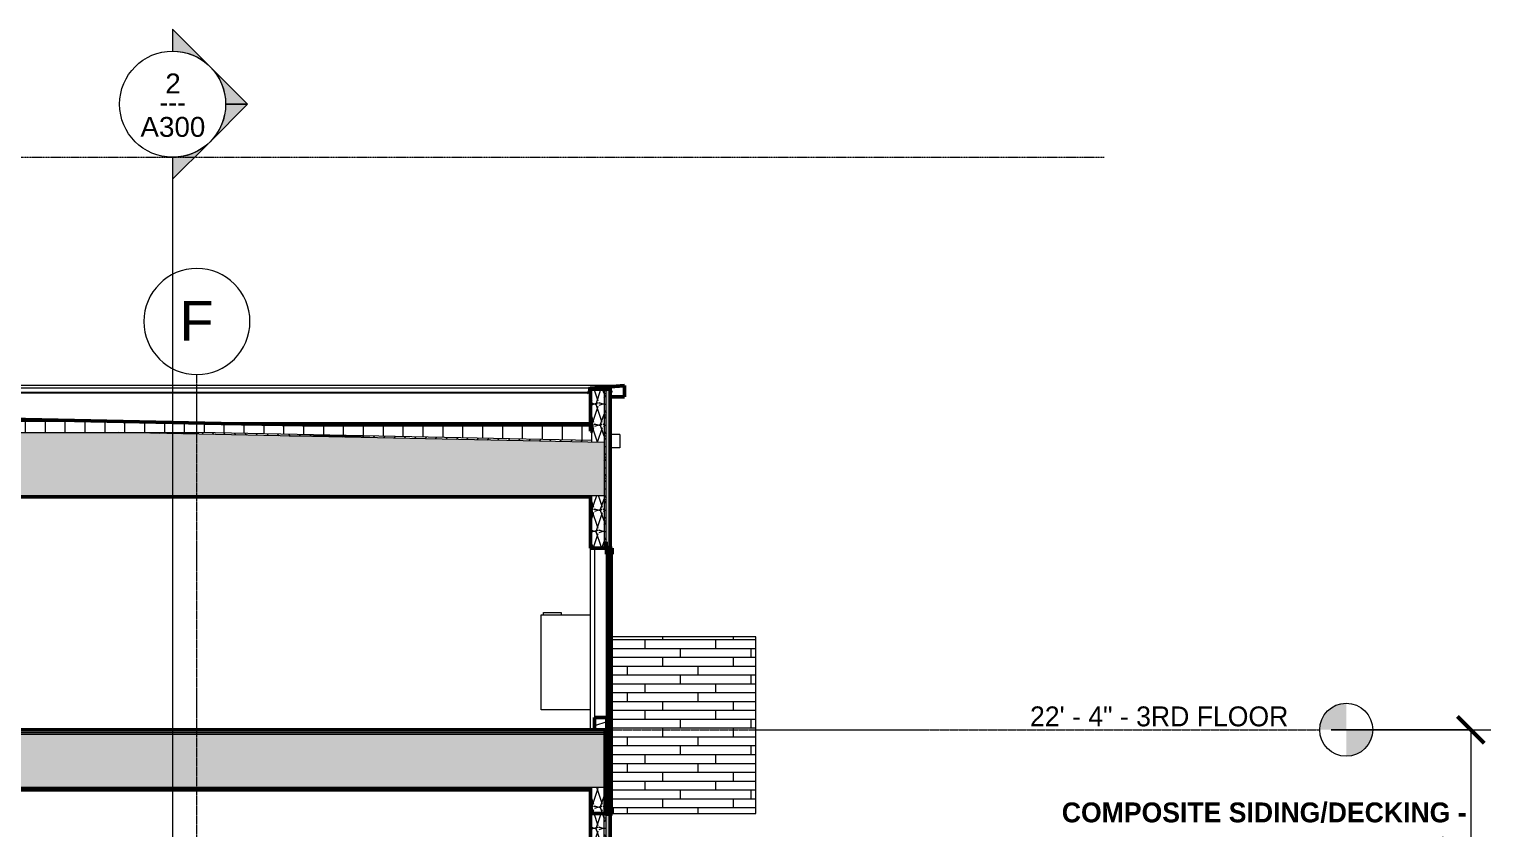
# Model space of a CAD drawing. Header units: inches. Extents: x -4168 to 1483, y -300 to 637.
# Drawn here: x 821 to 1483, y 223 to 585 of the extents above; entities that cross this region are included whole.
import ezdxf

# ---------------------------------------------------------------- set-up
doc = ezdxf.new("R2010")
doc.units = ezdxf.units.IN
doc.header["$MEASUREMENT"] = 0
doc.linetypes.add('Aligning Line 1_8_', pattern=[0.25, 0.125, -0.125])
doc.linetypes.add('Grid Line 1_2_', pattern=[0.875, 0.5, -0.125, 0.125, -0.125])
for name, color, linetype, lineweight in [('A-ANNO-DIMS', 211, 'Continuous', 9), ('A-ANNO-DIMS-96', 211, 'Continuous', 9), ('A-FLOR-2', 8, 'Continuous', 5), ('A-FLOR-3', 251, 'Continuous', 5), ('A-FLOR-7', 192, 'Continuous', 50), ('A-FLOR-LEVL', 51, 'Continuous', 9), ('A-FLOR-LEVL-1', 51, 'Grid Line 1_2_', 9), ('A-FLOR-MCUT', 51, 'Continuous', 13), ('A-FLOR-PATT-2', 8, 'Continuous', 9), ('A-GENM-1', 55, 'Continuous', 9), ('A-GLAZ-CWMG', 51, 'Continuous', 9), ('A-GLAZ-CWMG-3', 55, 'Continuous', 9), ('A-GLAZ-CWMG-4', 7, 'Continuous', 9), ('A-GLAZ-CWMG-5', 51, 'Continuous', 50), ('A-ROOF', 132, 'Continuous', 13), ('A-ROOF-1', 252, 'Continuous', 13), ('A-ROOF-3', 132, 'Continuous', 50), ('A-ROOF-PATT-1', 132, 'Continuous', 9), ('A-WALL', 113, 'Continuous', 13), ('A-WALL-1', 252, 'Continuous', 13), ('A-WALL-10', 253, 'Continuous', 9), ('A-WALL-2', 10, 'Continuous', 13), ('A-WALL-3', 135, 'Continuous', 13), ('A-WALL-5', 251, 'Continuous', 5), ('A-WALL-6', 8, 'Continuous', 5), ('A-WALL-9', 113, 'Continuous', 50), ('A-WALL-PATT-3', 55, 'Continuous', 9), ('A-WALL-PATT-5', 111, 'Continuous', 9), ('G-ANNO-SYMB', 111, 'Aligning Line 1_8_', 9), ('G-ANNO-SYMB-1', 111, 'Continuous', 9), ('G-ANNO-TEXT', 231, 'Continuous', 9), ('S-GRID-1', 1, 'Grid Line 1_2_', 9), ('S-GRID-IDEN', 1, 'Continuous', 9)]:
    doc.layers.add(name, color=color, linetype=linetype, lineweight=lineweight)
doc.styles.add('Arial', font='arial.ttf', dxfattribs={"height": 9})
doc.styles.add('Arial_1', font='arial.ttf', dxfattribs={"height": 18})
doc.styles.add('Century Gothic', font='ufonts.com_century-gothic.ttf', dxfattribs={"height": 9})
doc.styles.add('Century Gothic_B', font='GOTHICB.TTF', dxfattribs={"height": 9})
doc.dimstyles.new('OD__1_8__Tol__', dxfattribs={"dimscale": 12, "dimtxt": 9.397514, "dimasz": 1, "dimexe": 0.75, "dimexo": 0.5, "dimgap": 0.125, "dimtad": 1, "dimdec": 3, "dimrnd": 0.125, "dimzin": 3, "dimdsep": 46, "dimlunit": 4, "dimtxsty": 'Century Gothic', "dimblk1": 'OBLIQUE', "dimblk2": 'OBLIQUE', "dimsah": 1, "dimcen": 0.09, "dimdle": 0.75, "dimazin": 0, "dimtfac": 1, "dimtdec": 4, "dimtix": 1, "dimtmove": 0, "dimatfit": 3, "dimfxl": 1, "dimtvp": 1, "dimtfill": 1, "dimfrac": 2, "dimtolj": 1, "dimtzin": 0, "dimarcsym": 2})
pattern_1 = [(0, (99.771, 146.633), (30.72, 7.68), [1.267, -21.773, 1.267, -21.773, -122.88]), (0, (99.771, 146.633), (30.72, 7.68), [-46.08, 1.267, -44.813, 1.267, -21.773, -53.76]), (0, (99.771, 146.633), (30.72, 7.68), [-115.2, 1.267, -14.093, 1.267, -37.133]), (120, (111.291, 150.473), (-22.011075, 22.7643), [1.267, -21.773, 1.267, -21.773, -122.88]), (120, (111.291, 150.473), (-22.011075, 22.7643), [-46.08, 1.267, -44.813, 1.267, -21.773, -53.76]), (120, (111.291, 150.473), (-22.011075, 22.7643), [-115.2, 1.267, -14.093, 1.267, -37.133]), (240, (115.131, 165.833), (-8.708925, -30.4443), [1.267, -21.773, 1.267, -21.773, -122.88]), (240, (115.131, 165.833), (-8.708925, -30.4443), [-46.08, 1.267, -44.813, 1.267, -21.773, -53.76]), (240, (115.131, 165.833), (-8.708925, -30.4443), [-115.2, 1.267, -14.093, 1.267, -37.133])]
pattern_2 = [(0, (99.771, 146.633), (0, 4.798), []), (315, (99.7708, 146.633), (4.798427, 0), [6.786, -6.786]), (45, (99.7708, 146.633), (4.798427, 0), [6.786, -6.786])]
pattern_3 = [(161.57, (100.2508, 147.113), (-3.8399538, -1.54e-05), [0, -27.322, 3.034, 0]), (18.43, (99.2908, 147.113), (-3.8399538, 1.54e-05), [0, -27.322, 3.034, 0]), (108.43, (100.2508, 147.113), (1.919622, -9.6005246), [9.106, -21.25]), (71.57, (99.2908, 147.113), (1.919622, 9.6005246), [9.106, -21.25])]
pattern_4 = [(0, (99.771, 146.633), (0, 9), []), (90, (99.771, 146.633), (-9, 6e-16), [])]

# ---------------------------------------------------------------- blocks, each defined once
blk = doc.blocks.new('Basic Wall _ EXT - FIBER CEMENT - SMALL - ___-2145934-BUILDING SECTION - EAST_WEST AT RAMP - LOOKING SOUTH')
at = {"layer": 'A-WALL-3'}
for p, q in [((-9973.63, 423.66), (-10857.95, 423.66)), ((-9989.07, 422.6), (-10842.51, 422.6)), ((-9989.8, 420.57), (-10836.95, 420.57)), ((-10829.32, 420.42), (-9989.48, 420.42)), ((-9989.49, 420.59), (-9989.69, 420.59)), ((-9989.56, 420.63), (-9989.67, 420.63)), ((-9989.13, 420.64), (-9989.47, 420.64)), ((-9989.06, 422.27), (-9989.22, 422.27)), ((-9988.99, 422.24), (-9989.21, 422.24)), ((-9989.21, 422.23), (-9988.59, 422.23)), ((-9988.59, 422.16), (-9989.21, 422.16)), ((-9988.89, 422.08), (-9989.21, 422.08)), ((-9989, 422.47), (-9989.17, 422.47)), ((-9987.51, 422.37), (-9988.95, 422.37)), ((-9982.61, 422.04), (-9987.72, 422.04)), ((-9981.63, 422), (-9981.57, 422.04)), ((-9980.36, 423.11), (-9980.5, 423.11)), ((-9979.73, 420.79), (-9980.19, 420.79))]:
    blk.add_line(p, q, dxfattribs=at)
at = {"layer": 'A-WALL-3', "flags": 128}
for points in [[(-9989.61, 420.45), (-9989.55, 420.43), (-9989.49, 420.42)], [(-9989.48, 420.49), (-9989.48, 420.49), (-9989.53, 420.5)], [(-9989.48, 420.42), (-9989.43, 420.42), (-9989.37, 420.44)], [(-9989.29, 421.44), (-9989.29, 421.39), (-9989.3, 421.35), (-9989.33, 421.3)], [(-9989.07, 422.6), (-9989.12, 422.59), (-9989.18, 422.56), (-9989.22, 422.52), (-9989.26, 422.47), (-9989.28, 422.41), (-9989.29, 422.35)], [(-9989.26, 421.26), (-9989.23, 421.32), (-9989.21, 421.38), (-9989.21, 421.44)], [(-9989.14, 421.39), (-9989.14, 421.35), (-9989.16, 421.3), (-9989.18, 421.26)], [(-9988.89, 422.08), (-9988.95, 422.07), (-9989.01, 422.05), (-9989.07, 422.01), (-9989.11, 421.95), (-9989.13, 421.89), (-9989.14, 421.83)], [(-9989.11, 421.22), (-9989.08, 421.28), (-9989.07, 421.33)], [(-9981.62, 422.1), (-9981.67, 422.07), (-9981.73, 422.05), (-9981.79, 422.04)], [(-9980.11, 422.86), (-9980.11, 422.92), (-9980.14, 422.98), (-9980.18, 423.03), (-9980.22, 423.07), (-9980.28, 423.1), (-9980.34, 423.11), (-9980.41, 423.11), (-9980.47, 423.09), (-9980.52, 423.05)], [(-9980.19, 421.63), (-9980.18, 421.57), (-9980.16, 421.51), (-9980.14, 421.45)], [(-9980.07, 421.5), (-9980.09, 421.54), (-9980.1, 421.58), (-9980.11, 421.63)]]:
    blk.add_lwpolyline(points, dxfattribs=at)
blk = doc.blocks.new('Basic Wall _ EXT - FIBER CEMENT - LARGE - ___-2505169-BUILDING SECTION - EAST_WEST AT RAMP - LOOKING SOUTH')
at = {"layer": 'A-WALL-1'}
h = blk.add_hatch(color=256, dxfattribs=at)
h.paths.add_polyline_path([(-9979.87, 229.15), (-9979.87, 229.73), (-9979.9, 229.7), (-9979.9, 229.15)], flags=0)
h.paths.add_polyline_path([(-9981.94, 230.12), (-9981.91, 230.12), (-9981.94, 230.45)], flags=0)
at = {"layer": 'A-WALL-3'}
blk.add_line((-9981.94, 230.12), (-9981.94, 229.88), dxfattribs=at)
at = {"layer": 'A-WALL-9'}
for p, q in [((-9981.91, 232.37), (-9981.94, 232.37)), ((-9981.94, 232.37), (-9981.94, 230.12)), ((-9981.91, 229.9), (-9981.91, 232.37)), ((-9981.94, 229.88), (-9979.9, 229.7)), ((-9979.87, 229.73), (-9981.91, 229.9)), ((-9979.9, 229.7), (-9979.9, 229.15)), ((-9979.9, 229.15), (-9979.87, 229.15)), ((-9979.87, 229.15), (-9979.87, 229.73))]:
    blk.add_line(p, q, dxfattribs=at)
blk = doc.blocks.new('Basic Wall _ EXT - FIBER CEMENT - LARGE - ___-2162463-BUILDING SECTION - EAST_WEST AT RAMP - LOOKING SOUTH')
at = {"layer": 'A-WALL-2'}
h = blk.add_hatch(color=256, dxfattribs=at)
h.paths.add_polyline_path([(-9979.65, 348.66), (-9979.65, 348.71), (-9979.75, 348.78)], flags=0)
h.paths.add_polyline_path([(-9979.94, 350.12), (-9979.91, 350.12), (-9979.94, 350.36), (-9979.94, 350.33)], flags=0)
at = {"layer": 'A-WALL-3'}
for p, q in [((-9979.66, 348.57), (-9979.68, 348.55)), ((-9979.66, 348.57), (-9979.68, 348.55)), ((-9979.66, 348.57), (-9979.68, 348.55)), ((-9979.66, 348.57), (-9979.68, 348.55)), ((-9979.66, 348.57), (-9979.68, 348.55)), ((-9979.66, 348.53), (-9979.64, 348.55)), ((-9979.66, 348.53), (-9979.64, 348.55)), ((-9979.66, 348.53), (-9979.64, 348.55)), ((-9979.66, 348.53), (-9979.64, 348.55)), ((-9979.66, 348.53), (-9979.64, 348.55))]:
    blk.add_line(p, q, dxfattribs=at)
for centre, radius, start, end in [((-9979.72, 348.6), 0.0625, 235, 310), ((-9979.72, 348.6), 0.0625, 235, 310), ((-9979.72, 348.6), 0.0625, 235, 310), ((-9979.72, 348.6), 0.0625, 235, 310), ((-9979.72, 348.6), 0.0625, 235, 310), ((-9979.72, 348.6), 0.0938, 250, 310), ((-9979.72, 348.6), 0.0938, 250, 310), ((-9979.72, 348.6), 0.0937, 250, 310), ((-9979.72, 348.6), 0.0938, 250, 310), ((-9979.72, 348.6), 0.0937, 250, 310), ((-9979.7, 348.62), 0.0625, 310, 40), ((-9979.7, 348.62), 0.0625, 310, 40), ((-9979.7, 348.62), 0.0625, 310, 40), ((-9979.7, 348.62), 0.0625, 310, 40), ((-9979.7, 348.62), 0.0625, 310, 40), ((-9979.7, 348.62), 0.0937, 310, 40), ((-9979.7, 348.62), 0.0937, 310, 40), ((-9979.7, 348.62), 0.0938, 310, 40), ((-9979.7, 348.62), 0.0938, 310, 40), ((-9979.7, 348.62), 0.0938, 310, 40)]:
    blk.add_arc(centre, radius, start, end, dxfattribs=at)
at = {"layer": 'A-WALL-9'}
for p, q in [((-9981.91, 353), (-9981.94, 353)), ((-9981.94, 353), (-9981.94, 350.5)), ((-9981.91, 350.53), (-9981.91, 353)), ((-9981.94, 350.5), (-9979.94, 350.33)), ((-9979.91, 350.35), (-9981.91, 350.53)), ((-9980.05, 348.9), (-9980.08, 348.88)), ((-9980.08, 348.88), (-9979.79, 348.54)), ((-9979.77, 348.56), (-9980.05, 348.9)), ((-9979.94, 350.33), (-9979.94, 349.01)), ((-9979.94, 349.01), (-9979.65, 348.66)), ((-9979.91, 349.02), (-9979.91, 350.35)), ((-9979.63, 348.68), (-9979.91, 349.02)), ((-9979.66, 348.57), (-9979.68, 348.55)), ((-9979.66, 348.53), (-9979.64, 348.55))]:
    blk.add_line(p, q, dxfattribs=at)
for centre, radius, start, end in [((-9979.72, 348.6), 0.0937, 220, 310), ((-9979.72, 348.6), 0.0625, 220, 310), ((-9979.7, 348.62), 0.0625, 310, 40), ((-9979.7, 348.62), 0.0938, 310, 40)]:
    blk.add_arc(centre, radius, start, end, dxfattribs=at)
blk = doc.blocks.new('Basic Wall _ EXT - FIBER CEMENT - SMALL - ___-2145937-BUILDING SECTION - EAST_WEST AT RAMP - LOOKING SOUTH')
at = {"layer": 'A-WALL-2'}
h = blk.add_hatch(color=256, dxfattribs=at)
h.paths.add_polyline_path([(-9980.19, 418.54), (-9973.63, 418.54), (-9973.63, 423.66), (-9989.15, 422.56), (-9989.24, 422.47), (-9989.29, 422.23), (-9989.29, 421.44), (-9989.21, 421.44), (-9989.17, 422.47), (-9989.06, 422.52), (-9973.7, 423.58), (-9973.7, 418.62), (-9980.19, 418.58)], flags=0)
h.paths.add_polyline_path([(-9989.49, 420.42), (-9989.22, 420.51), (-9989.11, 420.6), (-9989.15, 420.63), (-9989.44, 420.47), (-9989.49, 420.42)], flags=0)
h.paths.add_polyline_path([(-9989.49, 420.42), (-9989.65, 420.57), (-9989.67, 420.63), (-9989.26, 421.26), (-9989.33, 421.3), (-9989.8, 420.57), (-9989.49, 420.42)], flags=0)
h.paths.add_polyline_path([(-9989.49, 420.59), (-9989.13, 421.23), (-9989.18, 421.26), (-9989.55, 420.63), (-9989.5, 420.6)], flags=0)
h.paths.add_polyline_path([(-9979.73, 420.79), (-9979.66, 420.84), (-9980.07, 421.5), (-9980.14, 421.45), (-9980.07, 421.35)], flags=0)
h.paths.add_polyline_path([(-9989.06, 421.39), (-9989.06, 422), (-9987.72, 422.04), (-9987.72, 422.08), (-9988.98, 422.04), (-9989.09, 421.95), (-9989.14, 421.83), (-9989.13, 421.39), (-9989.06, 421.39)], flags=0)
h.paths.add_polyline_path([(-9980.18, 421.63), (-9980.11, 421.63), (-9980.13, 422.9), (-9980.29, 423.08), (-9980.57, 423.01), (-9981.62, 422.1), (-9981.57, 422.04), (-9980.44, 423), (-9980.26, 422.98), (-9980.19, 422.86), (-9980.19, 421.63)], flags=0)
h.paths.add_polyline_path([(-9981.64, 422), (-9981.63, 422.05), (-9981.69, 422.04), (-9981.67, 422)], flags=0)
h.paths.add_polyline_path([(-9988.14, 422.16), (-9987.44, 422.16), (-9987.44, 422.44), (-9989, 422.47), (-9989.06, 422.27), (-9988.98, 422.27), (-9988.94, 422.39), (-9987.51, 422.37), (-9987.51, 422.23), (-9988.59, 422.23), (-9988.59, 422.16)], flags=0)
at = {"layer": 'A-WALL-3'}
for p, q in [((-9989.06, 421.39), (-9989.06, 421.83)), ((-9988.89, 422), (-9988.44, 422)), ((-9988.44, 422), (-9987.72, 422)), ((-9980.19, 422), (-9980.19, 421.63)), ((-9980.19, 418.62), (-9980.19, 418.54))]:
    blk.add_line(p, q, dxfattribs=at)
at = {"layer": 'A-WALL-9'}
for p, q in [((-9973.63, 423.66), (-9989.07, 422.6)), ((-9989.06, 422.52), (-9973.7, 423.58)), ((-9973.7, 423.58), (-9973.7, 418.62)), ((-9973.63, 418.54), (-9973.63, 423.66)), ((-9989.33, 421.3), (-9989.8, 420.57)), ((-9989.8, 420.57), (-9989.61, 420.45)), ((-9989.69, 420.6), (-9989.26, 421.26)), ((-9989.57, 420.52), (-9989.69, 420.6)), ((-9989.18, 421.26), (-9989.56, 420.63)), ((-9989.56, 420.63), (-9989.49, 420.59)), ((-9989.49, 420.59), (-9989.11, 421.22)), ((-9989.13, 420.64), (-9989.4, 420.51)), ((-9989.37, 420.44), (-9989.09, 420.57)), ((-9989.29, 422.35), (-9989.29, 421.44)), ((-9989.21, 421.44), (-9989.21, 422.35)), ((-9989.14, 421.83), (-9989.14, 421.39)), ((-9989.09, 420.57), (-9989.13, 420.64)), ((-9989, 422.47), (-9989.06, 422.27)), ((-9989.06, 422.27), (-9988.99, 422.24)), ((-9987.44, 422.44), (-9989, 422.47)), ((-9988.99, 422.24), (-9988.94, 422.39)), ((-9988.94, 422.39), (-9987.51, 422.37)), ((-9987.72, 422.08), (-9988.89, 422.08)), ((-9988.59, 422.23), (-9988.59, 422.16)), ((-9987.51, 422.23), (-9988.59, 422.23)), ((-9988.59, 422.16), (-9987.44, 422.16)), ((-9987.72, 422), (-9987.72, 422.08)), ((-9987.51, 422.37), (-9987.51, 422.23)), ((-9987.44, 422.16), (-9987.44, 422.44)), ((-9981.79, 422.04), (-9982.61, 422.04)), ((-9982.61, 422.04), (-9982.61, 421.96)), ((-9982.61, 421.96), (-9981.79, 421.96)), ((-9980.52, 423.05), (-9981.62, 422.1)), ((-9981.57, 422.04), (-9980.47, 422.99)), ((-9980.19, 422.86), (-9980.19, 422)), ((-9973.7, 418.62), (-9980.19, 418.62)), ((-9980.19, 418.54), (-9973.63, 418.54)), ((-9980.14, 421.45), (-9979.73, 420.79)), ((-9980.11, 421.63), (-9980.11, 422.86)), ((-9979.66, 420.84), (-9980.07, 421.5)), ((-9979.73, 420.79), (-9979.66, 420.84))]:
    blk.add_line(p, q, dxfattribs=at)
for centre, radius, start, end in [((-9989.48, 420.67), 0.25, 237.98946, 295.82549), ((-9989.48, 420.67), 0.171, 237.98946, 295.82549), ((-9989.54, 421.44), 0.25, 327.17399, 0), ((-9989.04, 422.35), 0.25, 96.92953, 180), ((-9989.54, 421.44), 0.329, 327.17399, 0), ((-9989.04, 422.35), 0.171, 97.55435, 180), ((-9989.39, 421.39), 0.25, 328.5676, 0), ((-9988.89, 421.83), 0.25, 90, 180), ((-9989.39, 421.39), 0.329, 328.5676, 0), ((-9988.89, 421.83), 0.171, 90, 180), ((-9981.79, 422.29), 0.25, 270, 310.72288), ((-9981.79, 422.29), 0.329, 270, 310.72288), ((-9980.36, 422.86), 0.25, 0, 130.72288), ((-9980.36, 422.86), 0.171, 0, 130.72288), ((-9979.86, 421.63), 0.329, 180, 211.7619), ((-9979.86, 421.63), 0.25, 180, 211.7619)]:
    blk.add_arc(centre, radius, start, end, dxfattribs=at)
blk = doc.blocks.new('Rectangular Mullion - Profile_Polycarbonate_right-1739823-BUILDING SECTION - EAST_WEST AT RAMP - LOOKING SOUTH')
at = {"layer": 'A-GLAZ-CWMG-3'}
for p, q in [((-9979.25, 350.12), (-9979.19, 350.12)), ((-9979.19, 350.12), (-9979.19, 310))]:
    blk.add_line(p, q, dxfattribs=at)
blk = doc.blocks.new('Rectangular Mullion - Profile_Polycarbonate_Upper and left-1991598-BUILDING SECTION - EAST_WEST AT RAMP - LOOKING SOUTH')
at = {"layer": 'A-GLAZ-CWMG-4'}
blk.add_hatch(color=256, dxfattribs=at).paths.add_polyline_path([(-9979.75, 347.37), (-9979.25, 347.37), (-9979.25, 350.12), (-9981.75, 350.12), (-9981.75, 347.37), (-9981.33, 347.37), (-9981.33, 347.62), (-9981.39, 347.62), (-9981.39, 347.44), (-9981.69, 347.44), (-9981.69, 350.06), (-9979.31, 350.06), (-9979.31, 347.44), (-9979.69, 347.44), (-9979.69, 347.62), (-9979.75, 347.62), (-9979.75, 347.44)], flags=0)
at = {"layer": 'A-GLAZ-CWMG-5'}
for p, q in [((-9979.25, 350.12), (-9981.75, 350.12)), ((-9981.75, 350.12), (-9981.75, 347.37)), ((-9981.75, 347.37), (-9981.33, 347.37)), ((-9981.69, 347.44), (-9981.69, 350.06)), ((-9981.69, 350.06), (-9979.31, 350.06)), ((-9981.39, 347.44), (-9981.69, 347.44)), ((-9981.33, 347.62), (-9981.39, 347.62)), ((-9981.39, 347.62), (-9981.39, 347.44)), ((-9981.33, 347.37), (-9981.33, 347.62)), ((-9979.69, 347.62), (-9979.75, 347.62)), ((-9979.75, 347.62), (-9979.75, 347.37)), ((-9979.75, 347.37), (-9979.25, 347.37)), ((-9979.69, 347.44), (-9979.69, 347.62)), ((-9979.31, 347.44), (-9979.69, 347.44)), ((-9979.31, 350.06), (-9979.31, 347.44)), ((-9979.25, 347.37), (-9979.25, 350.12))]:
    blk.add_line(p, q, dxfattribs=at)
blk = doc.blocks.new('Rectangular Mullion - Profile_Polycarbonate_Lower-1991599-BUILDING SECTION - EAST_WEST AT RAMP - LOOKING SOUTH')
at = {"layer": 'A-GLAZ-CWMG-4'}
blk.add_hatch(color=256, dxfattribs=at).paths.add_polyline_path([(-9981.69, 230.12), (-9979.25, 230.12), (-9979.25, 232.87), (-9979.75, 232.87), (-9979.75, 232.62), (-9979.69, 232.62), (-9979.69, 232.81), (-9979.31, 232.81), (-9979.31, 230.19), (-9981.69, 230.19), (-9981.69, 232.81), (-9981.39, 232.81), (-9981.39, 232.62), (-9981.33, 232.62), (-9981.33, 232.87), (-9981.75, 232.87), (-9981.75, 230.12)], flags=0)
at = {"layer": 'A-GLAZ-CWMG-5'}
for p, q in [((-9981.33, 232.87), (-9981.75, 232.87)), ((-9981.75, 232.87), (-9981.75, 230.12)), ((-9981.69, 230.19), (-9981.69, 232.81)), ((-9981.69, 232.81), (-9981.39, 232.81)), ((-9981.39, 232.81), (-9981.39, 232.62)), ((-9981.39, 232.62), (-9981.33, 232.62)), ((-9981.33, 232.62), (-9981.33, 232.87)), ((-9979.25, 232.87), (-9979.75, 232.87)), ((-9979.75, 232.87), (-9979.75, 232.62)), ((-9979.75, 232.62), (-9979.69, 232.62)), ((-9979.69, 232.62), (-9979.69, 232.81)), ((-9979.69, 232.81), (-9979.31, 232.81)), ((-9979.31, 232.81), (-9979.31, 230.19)), ((-9979.25, 230.12), (-9979.25, 232.87)), ((-9981.75, 230.12), (-9979.25, 230.12)), ((-9979.31, 230.19), (-9981.69, 230.19))]:
    blk.add_line(p, q, dxfattribs=at)
blk = doc.blocks.new('Rectangular Mullion - Stud - Base_Head-1773364-BUILDING SECTION - EAST_WEST AT RAMP - LOOKING SOUTH')
at = {"layer": 'A-GLAZ-CWMG'}
h = blk.add_hatch(dxfattribs=at)
h.set_pattern_fill('FP_28', color=256, style=0, pattern_type=2)
h.set_pattern_definition([(216.87, (-10955.196, 170.633), (71.999914, 48.000129), [12, -108]), (206.565, (-10940.796, 163.433), (-23.99974, -23.9997), [26.833, -26.833]), (198.435, (-10940.796, 151.433), (-47.999875, -23.999517), [15.179, -60.716])])
h.paths.add_polyline_path([(-9983.21, 268), (-9981.69, 268), (-9981.69, 273.5), (-9987.19, 273.5), (-9987.19, 268)], flags=0)
at = {"layer": 'A-GLAZ-CWMG-5'}
for p, q in [((-9987.19, 273.5), (-9987.19, 268)), ((-9981.69, 273.5), (-9987.19, 273.5)), ((-9981.69, 268), (-9981.69, 273.5)), ((-9987.19, 268), (-9981.69, 268))]:
    blk.add_line(p, q, dxfattribs=at)
blk = doc.blocks.new('Rectangular Mullion - Stud - Vertical-2193583-BUILDING SECTION - EAST_WEST AT RAMP - LOOKING SOUTH')
at = {"layer": 'A-GLAZ-CWMG-3'}
for p, q in [((-9987.19, 350.12), (-9987.19, 273.5)), ((-9981.69, 347.37), (-9981.69, 273.5))]:
    blk.add_line(p, q, dxfattribs=at)
blk = doc.blocks.new('Family1 - SCUPPER-2162046-BUILDING SECTION - EAST_WEST AT RAMP - LOOKING SOUTH')
at = {"layer": 'A-GENM-1'}
for p, q in [((-9975.81, 401.5), (-9980.19, 401.5)), ((-9975.81, 401.5), (-9975.81, 395.5)), ((-9975.81, 395.5), (-9980.19, 395.5))]:
    blk.add_line(p, q, dxfattribs=at)
blk = doc.blocks.new('V-Series_EWC4_SPVU_RFA_2015 - 2ND AND 3RD FLOOR-2226480-BUILDING SECTION - EAST_WEST AT RAMP - LOOKING SOUTH')
at = {"layer": 'A-GENM-1'}
for p, q in [((-10011.38, 188.06), (-9989.06, 188.06)), ((-10011.38, 187.56), (-10011.38, 188.06)), ((-10011.38, 144.94), (-10011.38, 187.56)), ((-10010.38, 189.06), (-10002.38, 189.06)), ((-10010.38, 188.06), (-10010.38, 189.06)), ((-10002.38, 189.06), (-10002.38, 188.06)), ((-9989.06, 144.94), (-10011.38, 144.94))]:
    blk.add_line(p, q, dxfattribs=at)
blk = doc.blocks.new('Level - Level Head - Circle-50818-BUILDING SECTION - EAST_WEST AT RAMP - LOOKING SOUTH')
at = {"layer": 'A-FLOR-LEVL'}
h = blk.add_hatch(color=256, dxfattribs=at)
edge = h.paths.add_edge_path(flags=0)
edge.add_line((-9647.01, 0), (-9659.01, 0))
edge.add_arc((-9647.01, 0), 12, 90, 180, ccw=False)
edge.add_line((-9647.01, 12), (-9647.01, 0))
h = blk.add_hatch(color=256, dxfattribs=at)
edge = h.paths.add_edge_path(flags=0)
edge.add_line((-9647.01, -12), (-9647.01, 0))
edge.add_line((-9647.01, 0), (-9635.01, 0))
edge.add_arc((-9647.01, 0), 12, 270, 360, ccw=False)
blk.add_circle((-9647.01, 0), 12, dxfattribs=at)
blk = doc.blocks.new('Section - Section Head - Filled-22785-BUILDING SECTION - EAST_WEST AT RAMP - LOOKING SOUTH')
at = {"layer": 'G-ANNO-SYMB-1'}
h = blk.add_hatch(color=256, dxfattribs=at)
edge = h.paths.add_edge_path(flags=0)
edge.add_line((-10162.08, -248), (-10178.19, -231.9))
edge.add_line((-10178.19, -231.9), (-10178.19, -241.81))
edge.add_arc((-10178.19, -265.84), 24.03, 47.9216, 90, ccw=False)
h = blk.add_hatch(color=256, dxfattribs=at)
edge = h.paths.add_edge_path(flags=0)
edge.add_arc((-10178.19, -265.84), 24, 0, 45, ccw=False)
edge.add_line((-10154.19, -265.84), (-10144.25, -265.84))
edge.add_line((-10144.25, -265.84), (-10161.22, -248.87))
h = blk.add_hatch(color=256, dxfattribs=at)
edge = h.paths.add_edge_path(flags=0)
edge.add_line((-10161.22, -282.81), (-10144.25, -265.84))
edge.add_line((-10144.25, -265.84), (-10154.19, -265.84))
edge.add_arc((-10178.19, -265.84), 24, 315, 360, ccw=False)
h = blk.add_hatch(color=256, dxfattribs=at)
edge = h.paths.add_edge_path(flags=0)
edge.add_arc((-10178.19, -265.84), 24.03, 270, 312.0784, ccw=False)
edge.add_line((-10178.19, -289.87), (-10178.19, -299.78))
edge.add_line((-10178.19, -299.78), (-10162.08, -283.68))
for p, q in [((-10178.19, -241.81), (-10178.19, -231.9)), ((-10178.19, -231.9), (-10162.08, -248)), ((-10161.22, -248.87), (-10144.25, -265.84)), ((-10144.25, -265.84), (-10161.22, -282.81)), ((-10154.19, -265.84), (-10144.25, -265.84)), ((-10144.25, -265.84), (-10154.19, -265.84)), ((-10162.08, -283.68), (-10178.19, -299.78)), ((-10178.19, -299.78), (-10178.19, -289.87))]:
    blk.add_line(p, q, dxfattribs=at)
for centre, radius, start, end in [((-10178.19, -265.87), 24, 90, 270), ((-10178.19, -265.84), 24.03, 47.9216, 90), ((-10178.19, -265.87), 24, 270, 90), ((-10178.19, -265.84), 24, 360, 45), ((-10178.19, -265.84), 24, 315, 360), ((-10178.19, -265.84), 24.03, 270, 312.0784)]:
    blk.add_arc(centre, radius, start, end, dxfattribs=at)
blk = doc.blocks.new('Grid - Grid Head - Circle-50561-BUILDING SECTION - EAST_WEST AT RAMP - LOOKING SOUTH')
at = {"layer": 'S-GRID-IDEN'}
for start, end in [(0, 180), (180, 360)]:
    blk.add_arc((-11847.19, 475.86), 24, start, end, dxfattribs=at)
blk = doc.blocks.new('DIMBLOCK6-BUILDING SECTION - EAST_WEST AT RAMP - LOOKING SOUTH')
at = {"layer": 'A-ANNO-DIMS-96', "lineweight": 50}
for p, q in [((1473.98, 268), (1467.98, 274)), ((1473.98, 268), (1479.98, 262)), ((1473.98, 136), (1467.98, 142)), ((1473.98, 136), (1479.98, 130))]:
    blk.add_line(p, q, dxfattribs=at)
at = {"layer": 'A-ANNO-DIMS-96'}
for p, q in [((1410.79, 268), (1482.98, 268)), ((1473.98, 268), (1410.79, 268)), ((1473.98, 268), (1473.98, 136)), ((1410.79, 136), (1482.98, 136)), ((1473.98, 136), (1410.79, 136))]:
    blk.add_line(p, q, dxfattribs=at)
at = {"layer": 'A-ANNO-DIMS-96', "color": 0, "insert": (1460.95, 182.76), "char_height": 9, "width": 46.1821, "attachment_point": 1, "rotation": 90, "line_spacing_factor": 0.984502, "style": 'Century Gothic', "bg_fill": 3, "box_fill_scale": 1.25, "bg_fill_color": 256, "bg_fill_true_color": 13158600, "bg_fill_transparency": 0}
blk.add_mtext('11\' - 0"', dxfattribs=at)
blk = doc.blocks.new('_Oblique')
at = {"color": 0, "linetype": 'ByBlock', "lineweight": -2}
blk.add_line((-0.5, -0.5), (0.5, 0.5), dxfattribs=at)

msp = doc.modelspace()

# ---------------------------------------------------------------- hatches: boundary and pattern name
at = {"layer": 'A-FLOR-2'}
h = msp.add_hatch(color=256, dxfattribs=at)
h.paths.add_polyline_path([(-1051.2726, 267.625), (-486.4226, 267.625), (-486.4226, 267.875), (-1051.2726, 267.875)], flags=0)
h.paths.add_polyline_path([(598.3077, 267.625), (1081.6274, 267.625), (1081.6274, 267.875), (834.9012, 267.875), (-366.3226, 267.875), (-366.3226, 267.625), (519.4432, 267.625)], flags=0)
at = {"layer": 'A-FLOR-3'}
h = msp.add_hatch(color=256, dxfattribs=at)
h.paths.add_polyline_path([(-490.7976, 241.375), (-490.1726, 241.375), (-490.1726, 241.875), (-682.8726, 241.875), (-682.8726, 241.375), (-491.3861, 241.375)], flags=0)
h.paths.add_polyline_path([(-1045.1476, 241.375), (-688.3726, 241.375), (-688.3726, 241.875), (-1045.1476, 241.875)], flags=0)
h.paths.add_polyline_path([(-486.6726, 241.375), (-486.4226, 241.375), (-486.4226, 241.875), (-486.6726, 241.8748)], flags=0)
h.paths.add_polyline_path([(672.4774, 241.375), (1075.5024, 241.375), (1075.5024, 241.875), (-366.3226, 241.875), (-366.3226, 241.375), (670.4774, 241.375)], flags=0)
at = {"layer": 'A-FLOR-PATT-2'}
h = msp.add_hatch(dxfattribs=at)
h.set_pattern_fill('FP_24', color=256, style=0, pattern_type=2)
h.set_pattern_definition([(0, (99.771, 146.633), (15.36, 3.84), [1.267, -10.253, 1.267, -10.253, -61.44]), (0, (99.771, 146.633), (15.36, 3.84), [-23.04, 1.267, -21.773, 1.267, -10.253, -26.88]), (0, (99.771, 146.633), (15.36, 3.84), [-57.6, 1.267, -6.413, 1.267, -17.933]), (120, (105.531, 148.553), (-11.005538, 11.38215), [1.267, -10.253, 1.267, -10.253, -61.44]), (120, (105.531, 148.553), (-11.005538, 11.38215), [-23.04, 1.267, -21.773, 1.267, -10.253, -26.88]), (120, (105.531, 148.553), (-11.005538, 11.38215), [-57.6, 1.267, -6.413, 1.267, -17.933]), (240, (107.451, 156.233), (-4.354462, -15.22215), [1.267, -10.253, 1.267, -10.253, -61.44]), (240, (107.451, 156.233), (-4.354462, -15.22215), [-23.04, 1.267, -21.773, 1.267, -10.253, -26.88]), (240, (107.451, 156.233), (-4.354462, -15.22215), [-57.6, 1.267, -6.413, 1.267, -17.933])])
h.paths.add_polyline_path([(-654.6726, 266.625), (-486.4226, 266.625), (-486.4226, 267.625), (-1051.2726, 267.625), (-1051.2726, 266.625), (-661.4226, 266.625)], flags=0)
h.paths.add_polyline_path([(672.4774, 266.625), (1081.6274, 266.625), (1081.6274, 267.625), (-366.3226, 267.625), (-366.3226, 266.625), (670.4774, 266.625)], flags=0)
h = msp.add_hatch(dxfattribs=at)
h.set_pattern_fill('FP_25', color=256, style=0, pattern_type=2)
h.set_pattern_definition(pattern_2)
h.paths.add_polyline_path([(-490.7976, 265.875), (-486.4226, 265.875), (-486.4226, 266.625), (-1051.2726, 266.625), (-1051.2726, 265.875), (-505.7953, 265.875)], flags=0)
h.paths.add_polyline_path([(672.4774, 265.875), (1081.6274, 265.875), (1081.6274, 266.625), (-366.3226, 266.625), (-366.3226, 265.875), (670.4774, 265.875)], flags=0)
h = msp.add_hatch(dxfattribs=at)
h.set_pattern_fill('FP_26', color=256, style=0, pattern_type=2)
h.set_pattern_definition(pattern_3)
h.paths.add_polyline_path([(-1051.2726, 241.875), (-486.4226, 241.875), (-486.4226, 265.875), (-1051.2726, 265.875), (-1051.2726, 246.2215)], flags=0)
h.paths.add_polyline_path([(-366.3226, 241.875), (1081.6274, 241.875), (1081.6274, 265.875), (-366.3226, 265.875), (-366.3226, 251.9525)], flags=0)
h = msp.add_hatch(dxfattribs=at)
h.set_pattern_fill('FP_23', color=256, style=0, pattern_type=2)
h.set_pattern_definition(pattern_1)
h.paths.add_polyline_path([(-624.5823, 240.75), (-490.1726, 240.75), (-490.1726, 241.375), (-682.8726, 241.375), (-682.8726, 240.75), (-640.1226, 240.75)], flags=0)
h.paths.add_polyline_path([(-1045.1476, 240.75), (-688.3726, 240.75), (-688.3726, 241.375), (-1045.1476, 241.375)], flags=0)
h.paths.add_polyline_path([(-486.6726, 240.75), (-486.4226, 240.75), (-486.4226, 241.375), (-486.6726, 241.3747)], flags=0)
h.paths.add_polyline_path([(-366.3226, 240.75), (1075.5024, 240.75), (1075.5024, 241.375), (-366.3226, 241.375)], flags=0)
at = {"layer": 'A-ROOF-1'}
for points in [[(908.3779, 406.5647), (713.2274, 410.5801), (713.2274, 410.3301), (895.8774, 406.5719), (895.8774, 406.7728), (898.4979, 406.7292)], [(1075.5024, 405.7021), (1076.1274, 405.7021), (1076.1274, 405.9521), (945.1862, 405.9521), (895.8774, 406.7728), (895.8774, 406.5228), (945.1862, 405.7021), (1071.4947, 405.7021)]]:
    msp.add_hatch(color=256, dxfattribs=at).paths.add_polyline_path(points, flags=0)
at = {"layer": 'A-ROOF-PATT-1'}
h = msp.add_hatch(dxfattribs=at)
h.set_pattern_fill('FP_33', color=256, style=0, pattern_type=2)
h.set_pattern_definition(pattern_4)
h.paths.add_polyline_path([(1076.1274, 398.8622), (1076.1274, 402.5228), (898.2664, 402.5219), (1071.4947, 398.9576)], flags=0)
h.paths.add_polyline_path([(756.0367, 402.5228), (895.8774, 402.5228), (895.8774, 406.5719), (713.2274, 410.3301), (713.2274, 404.5454), (714.2274, 404.5454), (714.2274, 402.5228), (716.6045, 402.5228)], flags=0)
h = msp.add_hatch(dxfattribs=at)
h.set_pattern_fill('FP_33', color=256, style=0, pattern_type=2)
h.set_pattern_definition(pattern_4)
h.paths.add_polyline_path([(920.8204, 402.5228), (1076.1274, 402.5228), (1076.1274, 405.7021), (945.1862, 405.7021), (895.8774, 406.5228), (895.8774, 402.5228), (913.7657, 402.5228)], flags=0)
h = msp.add_hatch(dxfattribs=at)
h.set_pattern_fill('FP_26', color=256, style=0, pattern_type=2)
h.set_pattern_definition(pattern_3)
h.paths.add_polyline_path([(992.6302, 374), (1081.6274, 374), (1081.6274, 397.9989), (861.7645, 402.5228), (714.2274, 402.5228), (714.2274, 400.5446), (713.2274, 400.5446), (713.2274, 399.7944), (714.2274, 399.7944), (714.2274, 374), (913.7657, 374)], flags=0)
h = msp.add_hatch(dxfattribs=at)
h.set_pattern_fill('FP_25', color=256, style=0, pattern_type=2)
h.set_pattern_definition(pattern_2)
h.paths.add_polyline_path([(1076.1274, 398.1121), (1076.1274, 398.8622), (898.2227, 402.5228), (861.7645, 402.5228), (1071.4947, 398.2074)], flags=0)
h = msp.add_hatch(dxfattribs=at)
h.set_pattern_fill('FP_23', color=256, style=0, pattern_type=2)
h.set_pattern_definition(pattern_1)
h.paths.add_polyline_path([(718.7274, 373.375), (1075.5024, 373.375), (1075.5024, 374), (718.7274, 374), (718.7274, 373.875)], flags=0)
at = {"layer": 'A-WALL-10'}
msp.add_hatch(color=256, dxfattribs=at).paths.add_polyline_path([(1083.2401, 230.1875), (1084.8149, 230.1875), (1084.8149, 350.0625), (1083.2401, 350.0625), (1083.2401, 231.894)], flags=0)
at = {"layer": 'A-WALL-5'}
msp.add_hatch(color=256, dxfattribs=at).paths.add_polyline_path([(1084.1274, 350.5), (1084.3774, 350.5), (1084.3606, 422), (1084.1274, 422), (1084.1274, 355.1105)], flags=0)
h = msp.add_hatch(color=256, dxfattribs=at)
h.paths.add_polyline_path([(1084.3774, 109.75), (1084.3774, 230.125), (1084.1274, 230.125), (1084.1274, 109.75)], flags=0)
h.paths.add_polyline_path([(1084.1274, 350.125), (1084.3774, 350.125), (1084.3774, 350.3478), (1084.1274, 350.3259)], flags=0)
h.paths.add_polyline_path([(1084.3774, 350.3792), (1084.3774, 350.5), (1084.1274, 350.5), (1084.1274, 350.401), (1084.3013, 350.3858)], flags=0)
at = {"layer": 'A-WALL-6'}
msp.add_hatch(color=256, dxfattribs=at).paths.add_polyline_path([(1082.6274, 350.5), (1084.1274, 350.5), (1084.1274, 422), (1082.6274, 422), (1082.6274, 355.1105)], flags=0)
h = msp.add_hatch(color=256, dxfattribs=at)
h.paths.add_polyline_path([(1084.1274, 109.75), (1084.1062, 230.125), (1082.6274, 230.125), (1082.6274, 109.75)], flags=0)
h.paths.add_polyline_path([(1082.6274, 229.8759), (1082.6587, 229.9045), (1082.7511, 229.8964)], flags=0)
h.paths.add_polyline_path([(1084.1274, 350.125), (1084.1274, 350.5), (1082.6274, 350.5), (1082.6434, 350.125), (1084.1261, 350.125)], flags=0)
at = {"layer": 'A-WALL-PATT-3'}
h = msp.add_hatch(dxfattribs=at)
h.set_pattern_fill('FP_38', color=256, style=0, pattern_type=2)
h.set_pattern_definition([(0, (1148.253, 268.8), (0, 4), []), (90, (1148.253, 268.8), (-8, 8), [4, -28]), (90, (1164.253, 272.8), (-8, 8), [4, -28])])
h.paths.add_polyline_path([(1150.3592, 230.125), (1150.3774, 230.125), (1150.3592, 310), (1084.8149, 310), (1084.8149, 232.875), (1085.3149, 232.875), (1085.3149, 230.125), (1110.927, 230.125)], flags=0)
h.paths.add_polyline_path([(1084.8149, 230.1875), (1085.2524, 230.1875), (1085.2524, 232.8125), (1084.8774, 232.8125), (1084.8774, 232.625), (1084.8149, 232.625), (1084.8149, 230.625)], flags=0)
at = {"layer": 'A-WALL-PATT-5'}
h = msp.add_hatch(dxfattribs=at)
h.set_pattern_fill('FP_23', color=256, style=0, pattern_type=2)
h.set_pattern_definition(pattern_1)
h.paths.add_polyline_path([(1076.1274, 350.5), (1076.1274, 374), (1075.5024, 374), (1075.5024, 350.5)], flags=0)
h.paths.add_polyline_path([(1076.1274, 405.9521), (1076.1274, 422), (1075.5024, 421.9615), (1075.5024, 405.9521), (1076.0304, 405.9521)], flags=0)
h = msp.add_hatch(dxfattribs=at)
h.set_pattern_fill('FP_26', color=256, style=0, pattern_type=2)
h.set_pattern_definition(pattern_3)
h.paths.add_polyline_path([(1077.3774, 350.5), (1081.6274, 350.5), (1081.6274, 374), (1076.1274, 374), (1076.1274, 350.5)], flags=0)
h.paths.add_polyline_path([(1081.6274, 397.9989), (1081.6274, 422), (1076.1274, 422), (1076.1274, 398.1121), (1081.3645, 398.0043)], flags=0)
h = msp.add_hatch(dxfattribs=at)
h.set_pattern_fill('FP_25', color=256, style=0, pattern_type=2)
h.set_pattern_definition(pattern_2)
h.paths.add_polyline_path([(1082.6274, 350.5), (1082.6274, 422), (1081.6274, 422), (1081.6274, 350.5)], flags=0)
h = msp.add_hatch(dxfattribs=at)
h.set_pattern_fill('FP_23', color=256, style=0, pattern_type=2)
h.set_pattern_definition(pattern_1)
h.paths.add_polyline_path([(1075.5024, 136), (1076.1274, 136.0001), (1076.1274, 230.125), (1075.5024, 230.125), (1075.5024, 137.3325)], flags=0)
h.paths.add_polyline_path([(1075.5024, 350.125), (1076.1274, 350.125), (1076.1274, 350.5), (1075.5024, 350.5)], flags=0)
h = msp.add_hatch(dxfattribs=at)
h.set_pattern_fill('FP_26', color=256, style=0, pattern_type=2)
h.set_pattern_definition(pattern_3)
h.paths.add_polyline_path([(1077.3426, 134.625), (1081.6274, 134.625), (1081.6274, 230.125), (1076.1274, 230.125), (1076.1274, 134.625)], flags=0)
h.paths.add_polyline_path([(1076.1274, 350.125), (1081.6274, 350.125), (1081.6274, 350.5), (1076.1274, 350.5)], flags=0)
h = msp.add_hatch(dxfattribs=at)
h.set_pattern_fill('FP_25', color=256, style=0, pattern_type=2)
h.set_pattern_definition(pattern_2)
h.paths.add_polyline_path([(1082.6274, 109.75), (1082.5941, 230.125), (1081.6274, 230.125), (1081.6274, 109.875), (1082.5956, 109.754)], flags=0)
h.paths.add_polyline_path([(1081.6274, 350.125), (1082.6274, 350.125), (1082.6265, 350.5), (1081.6274, 350.5), (1081.6274, 350.3259)], flags=0)
h = msp.add_hatch(dxfattribs=at)
h.set_pattern_fill('FP_25', color=256, style=0, pattern_type=2)
h.set_pattern_definition(pattern_2)
h.paths.add_polyline_path([(1081.6274, 230.125), (1082.6274, 230.125), (1082.6274, 268), (1081.6274, 268), (1081.6274, 230.2735)], flags=0)
h = msp.add_hatch(dxfattribs=at)
h.set_pattern_fill('FP_23', color=256, style=0, pattern_type=2)
h.set_pattern_definition(pattern_1)
h.paths.add_polyline_path([(1076.1274, 230.125), (1076.1274, 241.875), (1075.5024, 241.875), (1075.5024, 230.125)], flags=0)
h = msp.add_hatch(dxfattribs=at)
h.set_pattern_fill('FP_26', color=256, style=0, pattern_type=2)
h.set_pattern_definition(pattern_3)
h.paths.add_polyline_path([(1076.1274, 230.125), (1081.6274, 230.125), (1081.6274, 241.875), (1076.1274, 241.875), (1076.1274, 231.2092)], flags=0)

# ---------------------------------------------------------------- linework, layer by layer
at = {"layer": 'A-FLOR-7'}
for p, q in [((1081.6274, 268), (-366.3226, 268)), ((-366.3226, 240.75), (1075.5024, 240.75))]:
    msp.add_line(p, q, dxfattribs=at)
at = {"layer": 'A-FLOR-LEVL-1'}
msp.add_line((-1138.4549, 268), (1405.5613, 268), dxfattribs=at)
at = {"layer": 'A-FLOR-MCUT'}
for p, q in [((1081.6274, 267.875), (-366.3226, 267.875)), ((1081.6274, 267.625), (-366.3226, 267.625)), ((1081.6274, 266.625), (-366.3226, 266.625)), ((1081.6274, 265.875), (-366.3226, 265.875)), ((1081.6274, 268), (1081.6274, 268)), ((1075.5024, 241.875), (-366.3226, 241.875)), ((1075.5024, 241.375), (-366.3226, 241.375)), ((1075.5024, 240.75), (1075.5024, 241.875))]:
    msp.add_line(p, q, dxfattribs=at)
at = {"layer": 'A-ROOF'}
for p, q in [((895.8774, 406.5719), (713.2274, 410.3301)), ((895.8774, 406.5228), (895.8774, 406.5719)), ((945.1862, 405.7021), (895.8774, 406.5228)), ((1075.5024, 406.7728), (898.2664, 406.7728)), ((1076.1274, 405.7021), (945.1862, 405.7021)), ((713.2274, 402.5228), (898.2227, 402.5228)), ((1081.6274, 397.9989), (861.7645, 402.5228)), ((1076.1274, 398.8622), (898.2227, 402.5228)), ((1076.1274, 398.1121), (1076.1274, 403.1131)), ((-1051.2726, 374), (1081.6274, 374))]:
    msp.add_line(p, q, dxfattribs=at)
at = {"layer": 'A-ROOF-3'}
for p, q in [((908.3779, 406.5647), (713.2274, 410.5801)), ((945.1875, 405.9521), (908.3779, 406.5647)), ((1076.1274, 405.9521), (945.1875, 405.9521)), ((1076.1274, 403.1131), (1076.1274, 405.9521)), ((-1045.1476, 373.375), (1075.5024, 373.375))]:
    msp.add_line(p, q, dxfattribs=at)
at = {"layer": 'A-WALL'}
for p, q in [((1076.1274, 405.9521), (1076.1274, 422)), ((1081.6274, 422), (1081.6274, 350.125)), ((1082.6274, 350.125), (1082.6274, 422)), ((1084.1274, 350.125), (1084.1274, 422)), ((1075.5024, 374), (1075.5024, 373.375)), ((1076.1274, 350.125), (1076.1274, 374)), ((1084.3774, 350.5), (1084.1274, 350.5)), ((1081.6274, 109.875), (1081.6274, 268)), ((1081.6274, 241.875), (1075.5024, 241.875)), ((1076.1274, 134.625), (1076.1274, 241.875)), ((1082.6274, 109.75), (1082.6274, 230.125)), ((1084.1274, 109.875), (1084.1274, 230.125))]:
    msp.add_line(p, q, dxfattribs=at)
at = {"layer": 'A-WALL-3'}
for p, q in [((1075.5024, 421.8287), (1075.5024, 421.3937)), ((1076.8487, 422), (1075.6776, 422)), ((1084.3774, 421.6275), (1084.3774, 422)), ((1084.3774, 418.5388), (1084.3774, 418.6175)), ((1075.5024, 268), (1075.5024, 350.125)), ((1150.3774, 310), (1084.8149, 310)), ((1150.3774, 230.125), (1150.3774, 310)), ((1085.3149, 230.125), (1150.3774, 230.125))]:
    msp.add_line(p, q, dxfattribs=at)
at = {"layer": 'A-WALL-9'}
for p, q in [((1075.6776, 422), (1075.5024, 422)), ((1075.5024, 422), (1075.5024, 421.8287)), ((1075.5024, 421.3937), (1075.5024, 403.126)), ((1084.3774, 422), (1076.8487, 422)), ((1084.3774, 418.6175), (1084.3774, 421.6275)), ((1084.3774, 350.125), (1084.3774, 418.5388)), ((1075.5024, 403.126), (1076.1274, 403.1131)), ((1075.5024, 373.375), (1075.5024, 350.125)), ((1075.5024, 350.125), (1084.3774, 350.125)), ((1084.8149, 350.0625), (1083.2401, 350.0625)), ((1083.2401, 350.0625), (1083.2401, 230.1875)), ((1084.8149, 230.1875), (1084.8149, 350.0625)), ((1082.6274, 268), (1081.6274, 268)), ((1082.6274, 230.125), (1082.6274, 268)), ((1075.5024, 240.75), (1075.5024, 136)), ((1075.5024, 230.125), (1084.3774, 230.125)), ((1083.2401, 230.1875), (1084.8149, 230.1875)), ((1084.3774, 109.75), (1084.3774, 230.125))]:
    msp.add_line(p, q, dxfattribs=at)
at = {"layer": 'G-ANNO-SYMB'}
msp.add_line((-1215.5758, 526.9531), (1308.0882, 526.9531), dxfattribs=at)
at = {"layer": 'G-ANNO-SYMB-1'}
msp.add_line((886.3774, 526.9531), (886.3774, -241.8387), dxfattribs=at)
at = {"layer": 'S-GRID-1'}
msp.add_line((897.3774, -159.8356), (897.3774, 428.6716), dxfattribs=at)

# ---------------------------------------------------------------- block references
at = {"layer": 'A-FLOR-LEVL'}
msp.add_blockref('Level - Level Head - Circle-50818-BUILDING SECTION - EAST_WEST AT RAMP - LOOKING SOUTH', (11064.5668, 268), dxfattribs=at)
at = {"layer": 'A-GENM-1'}
for name, p in [('Family1 - SCUPPER-2162046-BUILDING SECTION - EAST_WEST AT RAMP - LOOKING SOUTH', (11064.5668, 0)), ('V-Series_EWC4_SPVU_RFA_2015 - 2ND AND 3RD FLOOR-2226480-BUILDING SECTION - EAST_WEST AT RAMP - LOOKING SOUTH', (11064.5668, 132))]:
    msp.add_blockref(name, p, dxfattribs=at)
at = {"layer": 'A-GLAZ-CWMG-3'}
for name in ['Rectangular Mullion - Stud - Vertical-2193583-BUILDING SECTION - EAST_WEST AT RAMP - LOOKING SOUTH', 'Rectangular Mullion - Profile_Polycarbonate_Upper and left-1991598-BUILDING SECTION - EAST_WEST AT RAMP - LOOKING SOUTH', 'Rectangular Mullion - Profile_Polycarbonate_right-1739823-BUILDING SECTION - EAST_WEST AT RAMP - LOOKING SOUTH', 'Rectangular Mullion - Stud - Base_Head-1773364-BUILDING SECTION - EAST_WEST AT RAMP - LOOKING SOUTH', 'Rectangular Mullion - Profile_Polycarbonate_Lower-1991599-BUILDING SECTION - EAST_WEST AT RAMP - LOOKING SOUTH']:
    msp.add_blockref(name, (11064.5668, 0), dxfattribs=at)
at = {"layer": 'A-WALL-3'}
for name in ['Basic Wall _ EXT - FIBER CEMENT - SMALL - ___-2145934-BUILDING SECTION - EAST_WEST AT RAMP - LOOKING SOUTH', 'Basic Wall _ EXT - FIBER CEMENT - SMALL - ___-2145937-BUILDING SECTION - EAST_WEST AT RAMP - LOOKING SOUTH', 'Basic Wall _ EXT - FIBER CEMENT - LARGE - ___-2162463-BUILDING SECTION - EAST_WEST AT RAMP - LOOKING SOUTH', 'Basic Wall _ EXT - FIBER CEMENT - LARGE - ___-2505169-BUILDING SECTION - EAST_WEST AT RAMP - LOOKING SOUTH']:
    msp.add_blockref(name, (11064.5668, 0), dxfattribs=at)
at = {"layer": 'G-ANNO-SYMB-1', "extrusion": (0, 0, -1), "rotation": 180}
msp.add_blockref('Section - Section Head - Filled-22785-BUILDING SECTION - EAST_WEST AT RAMP - LOOKING SOUTH', (-11064.5668, 285.1144), dxfattribs=at)
at = {"layer": 'S-GRID-IDEN'}
msp.add_blockref('Grid - Grid Head - Circle-50561-BUILDING SECTION - EAST_WEST AT RAMP - LOOKING SOUTH', (12744.5668, -23.1909), dxfattribs=at)

# ---------------------------------------------------------------- texts
at = {"layer": 'A-FLOR-LEVL', "insert": (1274.4379, 278.5508), "char_height": 9, "width": 145.137, "attachment_point": 1, "style": 'Century Gothic'}
msp.add_mtext('22\' - 4" - 3RD FLOOR', dxfattribs=at)
at = {"layer": 'G-ANNO-SYMB-1', "char_height": 9, "attachment_point": 1}
for s, insert, width, style in [('2', (883.0565, 564.8617), 8.484, 'Arial'), ('---', (880.4051, 556.355), 15.453, 'Century Gothic'), ('A300', (871.8124, 545.2255), 35.754, 'Arial')]:
    msp.add_mtext(s, dxfattribs=dict(at, insert=insert, width=width, style=style))
at = {"layer": 'G-ANNO-TEXT', "insert": (1288.8245, 235.1049), "char_height": 9, "width": 231.492, "attachment_point": 1, "style": 'Century Gothic_B'}
msp.add_mtext('COMPOSITE SIDING/DECKING -', dxfattribs=at)
at = {"layer": 'S-GRID-IDEN', "insert": (889.4925, 461.9595), "char_height": 18, "width": 18.786, "attachment_point": 1, "style": 'Arial_1'}
msp.add_mtext('F', dxfattribs=at)

# ---------------------------------------------------------------- next in the draw order: dimensions: what is measured, and where the dimension line sits
at = {"layer": 'A-ANNO-DIMS'}
dim = msp.add_linear_dim(base=(1473.981, 136), p1=(1404.7885, 268), p2=(1404.7885, 136), angle=90, dimstyle='OD__1_8__Tol__', override={"dimpost": '<>', "dimfxl": 132}, dxfattribs=at)
dim.commit()
dim.dimension.update_dxf_attribs({"geometry": 'DIMBLOCK6-BUILDING SECTION - EAST_WEST AT RAMP - LOOKING SOUTH', "text_midpoint": (1467.7547, 202)})

doc.saveas('drawing.dxf')
